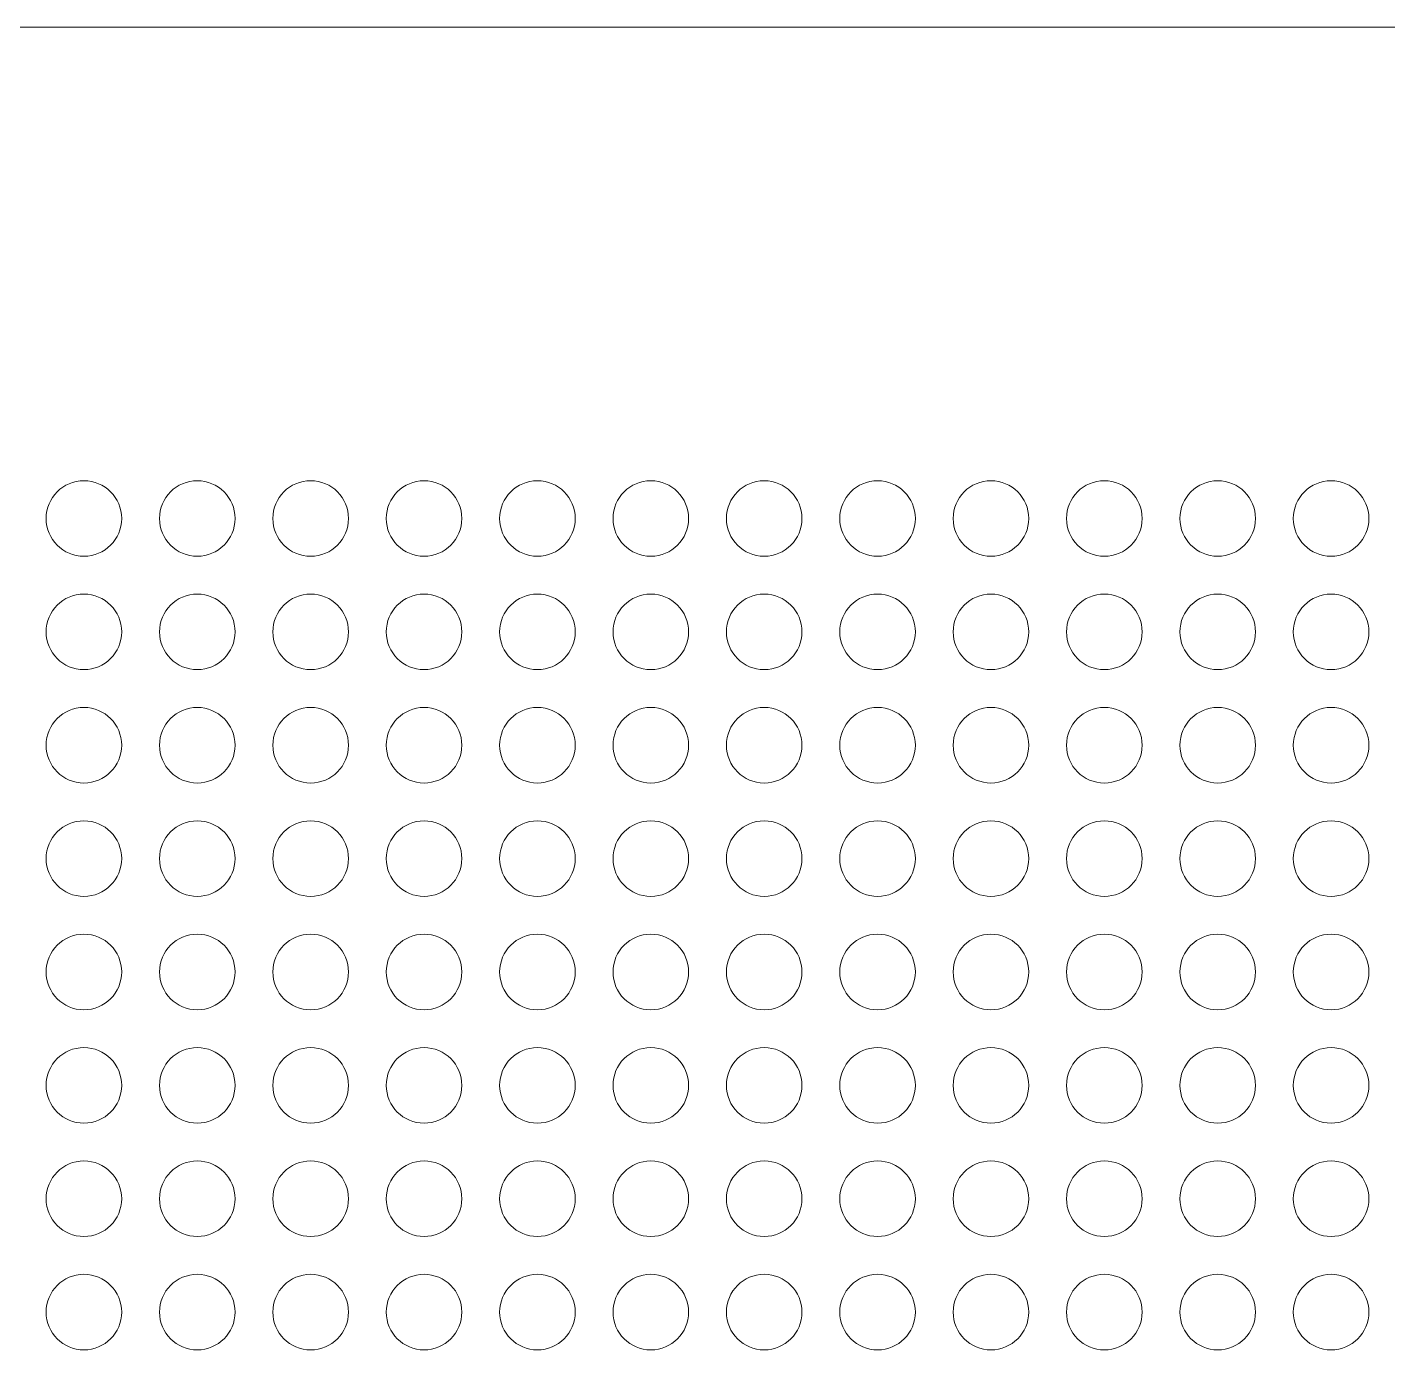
# Model space of a CAD drawing. Header units: centimetres. Extents: x -67.6 to -20.6, y -25.4 to 27.8.
# Drawn here: x -56.277 to -54.477, y -18.679 to -16.904 of the extents above; entities that cross this region are included whole.
import ezdxf

# ---------------------------------------------------------------- set-up
doc = ezdxf.new("R2010")
doc.units = ezdxf.units.CM
doc.header["$MEASUREMENT"] = 0
doc.layers.add('Layer 1', color=7, linetype='Continuous')

msp = doc.modelspace()

# ---------------------------------------------------------------- linework, layer by layer
at = {"layer": 'Layer 1', "color": 250, "lineweight": 9}
for points in [[(-59.70196, -24.2043), (-59.70196, -24.2043), (-52.70196, -24.2043), (-52.70196, -24.2043), (-52.70196, -24.2043), (-52.70196, -16.9043), (-52.70196, -16.9043), (-52.70196, -16.9043), (-59.70196, -16.9043), (-59.70196, -16.9043), (-59.70196, -16.9043), (-59.70196, -24.2043), (-59.70196, -24.2043)], [(-56.20196, -17.5043), (-56.17435, -17.5043), (-56.15196, -17.52669), (-56.15196, -17.5543), (-56.15196, -17.58191), (-56.17435, -17.6043), (-56.20196, -17.6043), (-56.22957, -17.6043), (-56.25196, -17.58191), (-56.25196, -17.5543), (-56.25196, -17.52669), (-56.22957, -17.5043), (-56.20196, -17.5043)], [(-56.05196, -17.5043), (-56.02435, -17.5043), (-56.00196, -17.52669), (-56.00196, -17.5543), (-56.00196, -17.58191), (-56.02435, -17.6043), (-56.05196, -17.6043), (-56.07957, -17.6043), (-56.10196, -17.58191), (-56.10196, -17.5543), (-56.10196, -17.52669), (-56.07957, -17.5043), (-56.05196, -17.5043)], [(-55.90196, -17.5043), (-55.87435, -17.5043), (-55.85196, -17.52669), (-55.85196, -17.5543), (-55.85196, -17.58191), (-55.87435, -17.6043), (-55.90196, -17.6043), (-55.92957, -17.6043), (-55.95196, -17.58191), (-55.95196, -17.5543), (-55.95196, -17.52669), (-55.92957, -17.5043), (-55.90196, -17.5043)], [(-55.75196, -17.5043), (-55.72435, -17.5043), (-55.70196, -17.52669), (-55.70196, -17.5543), (-55.70196, -17.58191), (-55.72435, -17.6043), (-55.75196, -17.6043), (-55.77957, -17.6043), (-55.80196, -17.58191), (-55.80196, -17.5543), (-55.80196, -17.52669), (-55.77957, -17.5043), (-55.75196, -17.5043)], [(-55.60196, -17.5043), (-55.57435, -17.5043), (-55.55196, -17.52669), (-55.55196, -17.5543), (-55.55196, -17.58191), (-55.57435, -17.6043), (-55.60196, -17.6043), (-55.62957, -17.6043), (-55.65196, -17.58191), (-55.65196, -17.5543), (-55.65196, -17.52669), (-55.62957, -17.5043), (-55.60196, -17.5043)], [(-55.45196, -17.5043), (-55.42435, -17.5043), (-55.40196, -17.52669), (-55.40196, -17.5543), (-55.40196, -17.58191), (-55.42435, -17.6043), (-55.45196, -17.6043), (-55.47957, -17.6043), (-55.50196, -17.58191), (-55.50196, -17.5543), (-55.50196, -17.52669), (-55.47957, -17.5043), (-55.45196, -17.5043)], [(-55.30196, -17.5043), (-55.27435, -17.5043), (-55.25196, -17.52669), (-55.25196, -17.5543), (-55.25196, -17.58191), (-55.27435, -17.6043), (-55.30196, -17.6043), (-55.32957, -17.6043), (-55.35196, -17.58191), (-55.35196, -17.5543), (-55.35196, -17.52669), (-55.32957, -17.5043), (-55.30196, -17.5043)], [(-55.15196, -17.5043), (-55.12435, -17.5043), (-55.10196, -17.52669), (-55.10196, -17.5543), (-55.10196, -17.58191), (-55.12435, -17.6043), (-55.15196, -17.6043), (-55.17957, -17.6043), (-55.20196, -17.58191), (-55.20196, -17.5543), (-55.20196, -17.52669), (-55.17957, -17.5043), (-55.15196, -17.5043)], [(-55.00196, -17.5043), (-54.97435, -17.5043), (-54.95196, -17.52669), (-54.95196, -17.5543), (-54.95196, -17.58191), (-54.97435, -17.6043), (-55.00196, -17.6043), (-55.02957, -17.6043), (-55.05196, -17.58191), (-55.05196, -17.5543), (-55.05196, -17.52669), (-55.02957, -17.5043), (-55.00196, -17.5043)], [(-54.85196, -17.5043), (-54.82435, -17.5043), (-54.80196, -17.52669), (-54.80196, -17.5543), (-54.80196, -17.58191), (-54.82435, -17.6043), (-54.85196, -17.6043), (-54.87957, -17.6043), (-54.90196, -17.58191), (-54.90196, -17.5543), (-54.90196, -17.52669), (-54.87957, -17.5043), (-54.85196, -17.5043)], [(-54.70196, -17.5043), (-54.67435, -17.5043), (-54.65196, -17.52669), (-54.65196, -17.5543), (-54.65196, -17.58191), (-54.67435, -17.6043), (-54.70196, -17.6043), (-54.72957, -17.6043), (-54.75196, -17.58191), (-54.75196, -17.5543), (-54.75196, -17.52669), (-54.72957, -17.5043), (-54.70196, -17.5043)], [(-54.55196, -17.5043), (-54.52435, -17.5043), (-54.50196, -17.52669), (-54.50196, -17.5543), (-54.50196, -17.58191), (-54.52435, -17.6043), (-54.55196, -17.6043), (-54.57957, -17.6043), (-54.60196, -17.58191), (-54.60196, -17.5543), (-54.60196, -17.52669), (-54.57957, -17.5043), (-54.55196, -17.5043)], [(-56.20196, -17.6543), (-56.17435, -17.6543), (-56.15196, -17.67669), (-56.15196, -17.7043), (-56.15196, -17.73191), (-56.17435, -17.7543), (-56.20196, -17.7543), (-56.22957, -17.7543), (-56.25196, -17.73191), (-56.25196, -17.7043), (-56.25196, -17.67669), (-56.22957, -17.6543), (-56.20196, -17.6543)], [(-56.05196, -17.6543), (-56.02435, -17.6543), (-56.00196, -17.67669), (-56.00196, -17.7043), (-56.00196, -17.73191), (-56.02435, -17.7543), (-56.05196, -17.7543), (-56.07957, -17.7543), (-56.10196, -17.73191), (-56.10196, -17.7043), (-56.10196, -17.67669), (-56.07957, -17.6543), (-56.05196, -17.6543)], [(-55.90196, -17.6543), (-55.87435, -17.6543), (-55.85196, -17.67669), (-55.85196, -17.7043), (-55.85196, -17.73191), (-55.87435, -17.7543), (-55.90196, -17.7543), (-55.92957, -17.7543), (-55.95196, -17.73191), (-55.95196, -17.7043), (-55.95196, -17.67669), (-55.92957, -17.6543), (-55.90196, -17.6543)], [(-55.75196, -17.6543), (-55.72435, -17.6543), (-55.70196, -17.67669), (-55.70196, -17.7043), (-55.70196, -17.73191), (-55.72435, -17.7543), (-55.75196, -17.7543), (-55.77957, -17.7543), (-55.80196, -17.73191), (-55.80196, -17.7043), (-55.80196, -17.67669), (-55.77957, -17.6543), (-55.75196, -17.6543)], [(-55.60196, -17.6543), (-55.57435, -17.6543), (-55.55196, -17.67669), (-55.55196, -17.7043), (-55.55196, -17.73191), (-55.57435, -17.7543), (-55.60196, -17.7543), (-55.62957, -17.7543), (-55.65196, -17.73191), (-55.65196, -17.7043), (-55.65196, -17.67669), (-55.62957, -17.6543), (-55.60196, -17.6543)], [(-55.45196, -17.6543), (-55.42435, -17.6543), (-55.40196, -17.67669), (-55.40196, -17.7043), (-55.40196, -17.73191), (-55.42435, -17.7543), (-55.45196, -17.7543), (-55.47957, -17.7543), (-55.50196, -17.73191), (-55.50196, -17.7043), (-55.50196, -17.67669), (-55.47957, -17.6543), (-55.45196, -17.6543)], [(-55.30196, -17.6543), (-55.27435, -17.6543), (-55.25196, -17.67669), (-55.25196, -17.7043), (-55.25196, -17.73191), (-55.27435, -17.7543), (-55.30196, -17.7543), (-55.32957, -17.7543), (-55.35196, -17.73191), (-55.35196, -17.7043), (-55.35196, -17.67669), (-55.32957, -17.6543), (-55.30196, -17.6543)], [(-55.15196, -17.6543), (-55.12435, -17.6543), (-55.10196, -17.67669), (-55.10196, -17.7043), (-55.10196, -17.73191), (-55.12435, -17.7543), (-55.15196, -17.7543), (-55.17957, -17.7543), (-55.20196, -17.73191), (-55.20196, -17.7043), (-55.20196, -17.67669), (-55.17957, -17.6543), (-55.15196, -17.6543)], [(-55.00196, -17.6543), (-54.97435, -17.6543), (-54.95196, -17.67669), (-54.95196, -17.7043), (-54.95196, -17.73191), (-54.97435, -17.7543), (-55.00196, -17.7543), (-55.02957, -17.7543), (-55.05196, -17.73191), (-55.05196, -17.7043), (-55.05196, -17.67669), (-55.02957, -17.6543), (-55.00196, -17.6543)], [(-54.85196, -17.6543), (-54.82435, -17.6543), (-54.80196, -17.67669), (-54.80196, -17.7043), (-54.80196, -17.73191), (-54.82435, -17.7543), (-54.85196, -17.7543), (-54.87957, -17.7543), (-54.90196, -17.73191), (-54.90196, -17.7043), (-54.90196, -17.67669), (-54.87957, -17.6543), (-54.85196, -17.6543)], [(-54.70196, -17.6543), (-54.67435, -17.6543), (-54.65196, -17.67669), (-54.65196, -17.7043), (-54.65196, -17.73191), (-54.67435, -17.7543), (-54.70196, -17.7543), (-54.72957, -17.7543), (-54.75196, -17.73191), (-54.75196, -17.7043), (-54.75196, -17.67669), (-54.72957, -17.6543), (-54.70196, -17.6543)], [(-54.55196, -17.6543), (-54.52435, -17.6543), (-54.50196, -17.67669), (-54.50196, -17.7043), (-54.50196, -17.73191), (-54.52435, -17.7543), (-54.55196, -17.7543), (-54.57957, -17.7543), (-54.60196, -17.73191), (-54.60196, -17.7043), (-54.60196, -17.67669), (-54.57957, -17.6543), (-54.55196, -17.6543)], [(-56.20196, -17.8043), (-56.17435, -17.8043), (-56.15196, -17.82669), (-56.15196, -17.8543), (-56.15196, -17.88191), (-56.17435, -17.9043), (-56.20196, -17.9043), (-56.22957, -17.9043), (-56.25196, -17.88191), (-56.25196, -17.8543), (-56.25196, -17.82669), (-56.22957, -17.8043), (-56.20196, -17.8043)], [(-56.05196, -17.8043), (-56.02435, -17.8043), (-56.00196, -17.82669), (-56.00196, -17.8543), (-56.00196, -17.88191), (-56.02435, -17.9043), (-56.05196, -17.9043), (-56.07957, -17.9043), (-56.10196, -17.88191), (-56.10196, -17.8543), (-56.10196, -17.82669), (-56.07957, -17.8043), (-56.05196, -17.8043)], [(-55.90196, -17.8043), (-55.87435, -17.8043), (-55.85196, -17.82669), (-55.85196, -17.8543), (-55.85196, -17.88191), (-55.87435, -17.9043), (-55.90196, -17.9043), (-55.92957, -17.9043), (-55.95196, -17.88191), (-55.95196, -17.8543), (-55.95196, -17.82669), (-55.92957, -17.8043), (-55.90196, -17.8043)], [(-55.75196, -17.8043), (-55.72435, -17.8043), (-55.70196, -17.82669), (-55.70196, -17.8543), (-55.70196, -17.88191), (-55.72435, -17.9043), (-55.75196, -17.9043), (-55.77957, -17.9043), (-55.80196, -17.88191), (-55.80196, -17.8543), (-55.80196, -17.82669), (-55.77957, -17.8043), (-55.75196, -17.8043)], [(-55.60196, -17.8043), (-55.57435, -17.8043), (-55.55196, -17.82669), (-55.55196, -17.8543), (-55.55196, -17.88191), (-55.57435, -17.9043), (-55.60196, -17.9043), (-55.62957, -17.9043), (-55.65196, -17.88191), (-55.65196, -17.8543), (-55.65196, -17.82669), (-55.62957, -17.8043), (-55.60196, -17.8043)], [(-55.45196, -17.8043), (-55.42435, -17.8043), (-55.40196, -17.82669), (-55.40196, -17.8543), (-55.40196, -17.88191), (-55.42435, -17.9043), (-55.45196, -17.9043), (-55.47957, -17.9043), (-55.50196, -17.88191), (-55.50196, -17.8543), (-55.50196, -17.82669), (-55.47957, -17.8043), (-55.45196, -17.8043)], [(-55.30196, -17.8043), (-55.27435, -17.8043), (-55.25196, -17.82669), (-55.25196, -17.8543), (-55.25196, -17.88191), (-55.27435, -17.9043), (-55.30196, -17.9043), (-55.32957, -17.9043), (-55.35196, -17.88191), (-55.35196, -17.8543), (-55.35196, -17.82669), (-55.32957, -17.8043), (-55.30196, -17.8043)], [(-55.15196, -17.8043), (-55.12435, -17.8043), (-55.10196, -17.82669), (-55.10196, -17.8543), (-55.10196, -17.88191), (-55.12435, -17.9043), (-55.15196, -17.9043), (-55.17957, -17.9043), (-55.20196, -17.88191), (-55.20196, -17.8543), (-55.20196, -17.82669), (-55.17957, -17.8043), (-55.15196, -17.8043)], [(-55.00196, -17.8043), (-54.97435, -17.8043), (-54.95196, -17.82669), (-54.95196, -17.8543), (-54.95196, -17.88191), (-54.97435, -17.9043), (-55.00196, -17.9043), (-55.02957, -17.9043), (-55.05196, -17.88191), (-55.05196, -17.8543), (-55.05196, -17.82669), (-55.02957, -17.8043), (-55.00196, -17.8043)], [(-54.85196, -17.8043), (-54.82435, -17.8043), (-54.80196, -17.82669), (-54.80196, -17.8543), (-54.80196, -17.88191), (-54.82435, -17.9043), (-54.85196, -17.9043), (-54.87957, -17.9043), (-54.90196, -17.88191), (-54.90196, -17.8543), (-54.90196, -17.82669), (-54.87957, -17.8043), (-54.85196, -17.8043)], [(-54.70196, -17.8043), (-54.67435, -17.8043), (-54.65196, -17.82669), (-54.65196, -17.8543), (-54.65196, -17.88191), (-54.67435, -17.9043), (-54.70196, -17.9043), (-54.72957, -17.9043), (-54.75196, -17.88191), (-54.75196, -17.8543), (-54.75196, -17.82669), (-54.72957, -17.8043), (-54.70196, -17.8043)], [(-54.55196, -17.8043), (-54.52435, -17.8043), (-54.50196, -17.82669), (-54.50196, -17.8543), (-54.50196, -17.88191), (-54.52435, -17.9043), (-54.55196, -17.9043), (-54.57957, -17.9043), (-54.60196, -17.88191), (-54.60196, -17.8543), (-54.60196, -17.82669), (-54.57957, -17.8043), (-54.55196, -17.8043)], [(-56.20196, -17.9543), (-56.17435, -17.9543), (-56.15196, -17.97669), (-56.15196, -18.0043), (-56.15196, -18.03191), (-56.17435, -18.0543), (-56.20196, -18.0543), (-56.22957, -18.0543), (-56.25196, -18.03191), (-56.25196, -18.0043), (-56.25196, -17.97669), (-56.22957, -17.9543), (-56.20196, -17.9543)], [(-56.05196, -17.9543), (-56.02435, -17.9543), (-56.00196, -17.97669), (-56.00196, -18.0043), (-56.00196, -18.03191), (-56.02435, -18.0543), (-56.05196, -18.0543), (-56.07957, -18.0543), (-56.10196, -18.03191), (-56.10196, -18.0043), (-56.10196, -17.97669), (-56.07957, -17.9543), (-56.05196, -17.9543)], [(-55.90196, -17.9543), (-55.87435, -17.9543), (-55.85196, -17.97669), (-55.85196, -18.0043), (-55.85196, -18.03191), (-55.87435, -18.0543), (-55.90196, -18.0543), (-55.92957, -18.0543), (-55.95196, -18.03191), (-55.95196, -18.0043), (-55.95196, -17.97669), (-55.92957, -17.9543), (-55.90196, -17.9543)], [(-55.75196, -17.9543), (-55.72435, -17.9543), (-55.70196, -17.97669), (-55.70196, -18.0043), (-55.70196, -18.03191), (-55.72435, -18.0543), (-55.75196, -18.0543), (-55.77957, -18.0543), (-55.80196, -18.03191), (-55.80196, -18.0043), (-55.80196, -17.97669), (-55.77957, -17.9543), (-55.75196, -17.9543)], [(-55.60196, -17.9543), (-55.57435, -17.9543), (-55.55196, -17.97669), (-55.55196, -18.0043), (-55.55196, -18.03191), (-55.57435, -18.0543), (-55.60196, -18.0543), (-55.62957, -18.0543), (-55.65196, -18.03191), (-55.65196, -18.0043), (-55.65196, -17.97669), (-55.62957, -17.9543), (-55.60196, -17.9543)], [(-55.45196, -17.9543), (-55.42435, -17.9543), (-55.40196, -17.97669), (-55.40196, -18.0043), (-55.40196, -18.03191), (-55.42435, -18.0543), (-55.45196, -18.0543), (-55.47957, -18.0543), (-55.50196, -18.03191), (-55.50196, -18.0043), (-55.50196, -17.97669), (-55.47957, -17.9543), (-55.45196, -17.9543)], [(-55.30196, -17.9543), (-55.27435, -17.9543), (-55.25196, -17.97669), (-55.25196, -18.0043), (-55.25196, -18.03191), (-55.27435, -18.0543), (-55.30196, -18.0543), (-55.32957, -18.0543), (-55.35196, -18.03191), (-55.35196, -18.0043), (-55.35196, -17.97669), (-55.32957, -17.9543), (-55.30196, -17.9543)], [(-55.15196, -17.9543), (-55.12435, -17.9543), (-55.10196, -17.97669), (-55.10196, -18.0043), (-55.10196, -18.03191), (-55.12435, -18.0543), (-55.15196, -18.0543), (-55.17957, -18.0543), (-55.20196, -18.03191), (-55.20196, -18.0043), (-55.20196, -17.97669), (-55.17957, -17.9543), (-55.15196, -17.9543)], [(-55.00196, -17.9543), (-54.97435, -17.9543), (-54.95196, -17.97669), (-54.95196, -18.0043), (-54.95196, -18.03191), (-54.97435, -18.0543), (-55.00196, -18.0543), (-55.02957, -18.0543), (-55.05196, -18.03191), (-55.05196, -18.0043), (-55.05196, -17.97669), (-55.02957, -17.9543), (-55.00196, -17.9543)], [(-54.85196, -17.9543), (-54.82435, -17.9543), (-54.80196, -17.97669), (-54.80196, -18.0043), (-54.80196, -18.03191), (-54.82435, -18.0543), (-54.85196, -18.0543), (-54.87957, -18.0543), (-54.90196, -18.03191), (-54.90196, -18.0043), (-54.90196, -17.97669), (-54.87957, -17.9543), (-54.85196, -17.9543)], [(-54.70196, -17.9543), (-54.67435, -17.9543), (-54.65196, -17.97669), (-54.65196, -18.0043), (-54.65196, -18.03191), (-54.67435, -18.0543), (-54.70196, -18.0543), (-54.72957, -18.0543), (-54.75196, -18.03191), (-54.75196, -18.0043), (-54.75196, -17.97669), (-54.72957, -17.9543), (-54.70196, -17.9543)], [(-54.55196, -17.9543), (-54.52435, -17.9543), (-54.50196, -17.97669), (-54.50196, -18.0043), (-54.50196, -18.03191), (-54.52435, -18.0543), (-54.55196, -18.0543), (-54.57957, -18.0543), (-54.60196, -18.03191), (-54.60196, -18.0043), (-54.60196, -17.97669), (-54.57957, -17.9543), (-54.55196, -17.9543)], [(-56.20196, -18.1043), (-56.17435, -18.1043), (-56.15196, -18.12669), (-56.15196, -18.1543), (-56.15196, -18.18191), (-56.17435, -18.2043), (-56.20196, -18.2043), (-56.22957, -18.2043), (-56.25196, -18.18191), (-56.25196, -18.1543), (-56.25196, -18.12669), (-56.22957, -18.1043), (-56.20196, -18.1043)], [(-56.05196, -18.1043), (-56.02435, -18.1043), (-56.00196, -18.12669), (-56.00196, -18.1543), (-56.00196, -18.18191), (-56.02435, -18.2043), (-56.05196, -18.2043), (-56.07957, -18.2043), (-56.10196, -18.18191), (-56.10196, -18.1543), (-56.10196, -18.12669), (-56.07957, -18.1043), (-56.05196, -18.1043)], [(-55.90196, -18.1043), (-55.87435, -18.1043), (-55.85196, -18.12669), (-55.85196, -18.1543), (-55.85196, -18.18191), (-55.87435, -18.2043), (-55.90196, -18.2043), (-55.92957, -18.2043), (-55.95196, -18.18191), (-55.95196, -18.1543), (-55.95196, -18.12669), (-55.92957, -18.1043), (-55.90196, -18.1043)], [(-55.75196, -18.1043), (-55.72435, -18.1043), (-55.70196, -18.12669), (-55.70196, -18.1543), (-55.70196, -18.18191), (-55.72435, -18.2043), (-55.75196, -18.2043), (-55.77957, -18.2043), (-55.80196, -18.18191), (-55.80196, -18.1543), (-55.80196, -18.12669), (-55.77957, -18.1043), (-55.75196, -18.1043)], [(-55.60196, -18.1043), (-55.57435, -18.1043), (-55.55196, -18.12669), (-55.55196, -18.1543), (-55.55196, -18.18191), (-55.57435, -18.2043), (-55.60196, -18.2043), (-55.62957, -18.2043), (-55.65196, -18.18191), (-55.65196, -18.1543), (-55.65196, -18.12669), (-55.62957, -18.1043), (-55.60196, -18.1043)], [(-55.45196, -18.1043), (-55.42435, -18.1043), (-55.40196, -18.12669), (-55.40196, -18.1543), (-55.40196, -18.18191), (-55.42435, -18.2043), (-55.45196, -18.2043), (-55.47957, -18.2043), (-55.50196, -18.18191), (-55.50196, -18.1543), (-55.50196, -18.12669), (-55.47957, -18.1043), (-55.45196, -18.1043)], [(-55.30196, -18.1043), (-55.27435, -18.1043), (-55.25196, -18.12669), (-55.25196, -18.1543), (-55.25196, -18.18191), (-55.27435, -18.2043), (-55.30196, -18.2043), (-55.32957, -18.2043), (-55.35196, -18.18191), (-55.35196, -18.1543), (-55.35196, -18.12669), (-55.32957, -18.1043), (-55.30196, -18.1043)], [(-55.15196, -18.1043), (-55.12435, -18.1043), (-55.10196, -18.12669), (-55.10196, -18.1543), (-55.10196, -18.18191), (-55.12435, -18.2043), (-55.15196, -18.2043), (-55.17957, -18.2043), (-55.20196, -18.18191), (-55.20196, -18.1543), (-55.20196, -18.12669), (-55.17957, -18.1043), (-55.15196, -18.1043)], [(-55.00196, -18.1043), (-54.97435, -18.1043), (-54.95196, -18.12669), (-54.95196, -18.1543), (-54.95196, -18.18191), (-54.97435, -18.2043), (-55.00196, -18.2043), (-55.02957, -18.2043), (-55.05196, -18.18191), (-55.05196, -18.1543), (-55.05196, -18.12669), (-55.02957, -18.1043), (-55.00196, -18.1043)], [(-54.85196, -18.1043), (-54.82435, -18.1043), (-54.80196, -18.12669), (-54.80196, -18.1543), (-54.80196, -18.18191), (-54.82435, -18.2043), (-54.85196, -18.2043), (-54.87957, -18.2043), (-54.90196, -18.18191), (-54.90196, -18.1543), (-54.90196, -18.12669), (-54.87957, -18.1043), (-54.85196, -18.1043)], [(-54.70196, -18.1043), (-54.67435, -18.1043), (-54.65196, -18.12669), (-54.65196, -18.1543), (-54.65196, -18.18191), (-54.67435, -18.2043), (-54.70196, -18.2043), (-54.72957, -18.2043), (-54.75196, -18.18191), (-54.75196, -18.1543), (-54.75196, -18.12669), (-54.72957, -18.1043), (-54.70196, -18.1043)], [(-54.55196, -18.1043), (-54.52435, -18.1043), (-54.50196, -18.12669), (-54.50196, -18.1543), (-54.50196, -18.18191), (-54.52435, -18.2043), (-54.55196, -18.2043), (-54.57957, -18.2043), (-54.60196, -18.18191), (-54.60196, -18.1543), (-54.60196, -18.12669), (-54.57957, -18.1043), (-54.55196, -18.1043)], [(-56.20196, -18.2543), (-56.17435, -18.2543), (-56.15196, -18.27669), (-56.15196, -18.3043), (-56.15196, -18.33191), (-56.17435, -18.3543), (-56.20196, -18.3543), (-56.22957, -18.3543), (-56.25196, -18.33191), (-56.25196, -18.3043), (-56.25196, -18.27669), (-56.22957, -18.2543), (-56.20196, -18.2543)], [(-56.05196, -18.2543), (-56.02435, -18.2543), (-56.00196, -18.27669), (-56.00196, -18.3043), (-56.00196, -18.33191), (-56.02435, -18.3543), (-56.05196, -18.3543), (-56.07957, -18.3543), (-56.10196, -18.33191), (-56.10196, -18.3043), (-56.10196, -18.27669), (-56.07957, -18.2543), (-56.05196, -18.2543)], [(-55.90196, -18.2543), (-55.87435, -18.2543), (-55.85196, -18.27669), (-55.85196, -18.3043), (-55.85196, -18.33191), (-55.87435, -18.3543), (-55.90196, -18.3543), (-55.92957, -18.3543), (-55.95196, -18.33191), (-55.95196, -18.3043), (-55.95196, -18.27669), (-55.92957, -18.2543), (-55.90196, -18.2543)], [(-55.75196, -18.2543), (-55.72435, -18.2543), (-55.70196, -18.27669), (-55.70196, -18.3043), (-55.70196, -18.33191), (-55.72435, -18.3543), (-55.75196, -18.3543), (-55.77957, -18.3543), (-55.80196, -18.33191), (-55.80196, -18.3043), (-55.80196, -18.27669), (-55.77957, -18.2543), (-55.75196, -18.2543)], [(-55.60196, -18.2543), (-55.57435, -18.2543), (-55.55196, -18.27669), (-55.55196, -18.3043), (-55.55196, -18.33191), (-55.57435, -18.3543), (-55.60196, -18.3543), (-55.62957, -18.3543), (-55.65196, -18.33191), (-55.65196, -18.3043), (-55.65196, -18.27669), (-55.62957, -18.2543), (-55.60196, -18.2543)], [(-55.45196, -18.2543), (-55.42435, -18.2543), (-55.40196, -18.27669), (-55.40196, -18.3043), (-55.40196, -18.33191), (-55.42435, -18.3543), (-55.45196, -18.3543), (-55.47957, -18.3543), (-55.50196, -18.33191), (-55.50196, -18.3043), (-55.50196, -18.27669), (-55.47957, -18.2543), (-55.45196, -18.2543)], [(-55.30196, -18.2543), (-55.27435, -18.2543), (-55.25196, -18.27669), (-55.25196, -18.3043), (-55.25196, -18.33191), (-55.27435, -18.3543), (-55.30196, -18.3543), (-55.32957, -18.3543), (-55.35196, -18.33191), (-55.35196, -18.3043), (-55.35196, -18.27669), (-55.32957, -18.2543), (-55.30196, -18.2543)], [(-55.15196, -18.2543), (-55.12435, -18.2543), (-55.10196, -18.27669), (-55.10196, -18.3043), (-55.10196, -18.33191), (-55.12435, -18.3543), (-55.15196, -18.3543), (-55.17957, -18.3543), (-55.20196, -18.33191), (-55.20196, -18.3043), (-55.20196, -18.27669), (-55.17957, -18.2543), (-55.15196, -18.2543)], [(-55.00196, -18.2543), (-54.97435, -18.2543), (-54.95196, -18.27669), (-54.95196, -18.3043), (-54.95196, -18.33191), (-54.97435, -18.3543), (-55.00196, -18.3543), (-55.02957, -18.3543), (-55.05196, -18.33191), (-55.05196, -18.3043), (-55.05196, -18.27669), (-55.02957, -18.2543), (-55.00196, -18.2543)], [(-54.85196, -18.2543), (-54.82435, -18.2543), (-54.80196, -18.27669), (-54.80196, -18.3043), (-54.80196, -18.33191), (-54.82435, -18.3543), (-54.85196, -18.3543), (-54.87957, -18.3543), (-54.90196, -18.33191), (-54.90196, -18.3043), (-54.90196, -18.27669), (-54.87957, -18.2543), (-54.85196, -18.2543)], [(-54.70196, -18.2543), (-54.67435, -18.2543), (-54.65196, -18.27669), (-54.65196, -18.3043), (-54.65196, -18.33191), (-54.67435, -18.3543), (-54.70196, -18.3543), (-54.72957, -18.3543), (-54.75196, -18.33191), (-54.75196, -18.3043), (-54.75196, -18.27669), (-54.72957, -18.2543), (-54.70196, -18.2543)], [(-54.55196, -18.2543), (-54.52435, -18.2543), (-54.50196, -18.27669), (-54.50196, -18.3043), (-54.50196, -18.33191), (-54.52435, -18.3543), (-54.55196, -18.3543), (-54.57957, -18.3543), (-54.60196, -18.33191), (-54.60196, -18.3043), (-54.60196, -18.27669), (-54.57957, -18.2543), (-54.55196, -18.2543)], [(-56.20196, -18.4043), (-56.17435, -18.4043), (-56.15196, -18.42669), (-56.15196, -18.4543), (-56.15196, -18.48191), (-56.17435, -18.5043), (-56.20196, -18.5043), (-56.22957, -18.5043), (-56.25196, -18.48191), (-56.25196, -18.4543), (-56.25196, -18.42669), (-56.22957, -18.4043), (-56.20196, -18.4043)], [(-56.05196, -18.4043), (-56.02435, -18.4043), (-56.00196, -18.42669), (-56.00196, -18.4543), (-56.00196, -18.48191), (-56.02435, -18.5043), (-56.05196, -18.5043), (-56.07957, -18.5043), (-56.10196, -18.48191), (-56.10196, -18.4543), (-56.10196, -18.42669), (-56.07957, -18.4043), (-56.05196, -18.4043)], [(-55.90196, -18.4043), (-55.87435, -18.4043), (-55.85196, -18.42669), (-55.85196, -18.4543), (-55.85196, -18.48191), (-55.87435, -18.5043), (-55.90196, -18.5043), (-55.92957, -18.5043), (-55.95196, -18.48191), (-55.95196, -18.4543), (-55.95196, -18.42669), (-55.92957, -18.4043), (-55.90196, -18.4043)], [(-55.75196, -18.4043), (-55.72435, -18.4043), (-55.70196, -18.42669), (-55.70196, -18.4543), (-55.70196, -18.48191), (-55.72435, -18.5043), (-55.75196, -18.5043), (-55.77957, -18.5043), (-55.80196, -18.48191), (-55.80196, -18.4543), (-55.80196, -18.42669), (-55.77957, -18.4043), (-55.75196, -18.4043)], [(-55.60196, -18.4043), (-55.57435, -18.4043), (-55.55196, -18.42669), (-55.55196, -18.4543), (-55.55196, -18.48191), (-55.57435, -18.5043), (-55.60196, -18.5043), (-55.62957, -18.5043), (-55.65196, -18.48191), (-55.65196, -18.4543), (-55.65196, -18.42669), (-55.62957, -18.4043), (-55.60196, -18.4043)], [(-55.45196, -18.4043), (-55.42435, -18.4043), (-55.40196, -18.42669), (-55.40196, -18.4543), (-55.40196, -18.48191), (-55.42435, -18.5043), (-55.45196, -18.5043), (-55.47957, -18.5043), (-55.50196, -18.48191), (-55.50196, -18.4543), (-55.50196, -18.42669), (-55.47957, -18.4043), (-55.45196, -18.4043)], [(-55.30196, -18.4043), (-55.27435, -18.4043), (-55.25196, -18.42669), (-55.25196, -18.4543), (-55.25196, -18.48191), (-55.27435, -18.5043), (-55.30196, -18.5043), (-55.32957, -18.5043), (-55.35196, -18.48191), (-55.35196, -18.4543), (-55.35196, -18.42669), (-55.32957, -18.4043), (-55.30196, -18.4043)], [(-55.15196, -18.4043), (-55.12435, -18.4043), (-55.10196, -18.42669), (-55.10196, -18.4543), (-55.10196, -18.48191), (-55.12435, -18.5043), (-55.15196, -18.5043), (-55.17957, -18.5043), (-55.20196, -18.48191), (-55.20196, -18.4543), (-55.20196, -18.42669), (-55.17957, -18.4043), (-55.15196, -18.4043)], [(-55.00196, -18.4043), (-54.97435, -18.4043), (-54.95196, -18.42669), (-54.95196, -18.4543), (-54.95196, -18.48191), (-54.97435, -18.5043), (-55.00196, -18.5043), (-55.02957, -18.5043), (-55.05196, -18.48191), (-55.05196, -18.4543), (-55.05196, -18.42669), (-55.02957, -18.4043), (-55.00196, -18.4043)], [(-54.85196, -18.4043), (-54.82435, -18.4043), (-54.80196, -18.42669), (-54.80196, -18.4543), (-54.80196, -18.48191), (-54.82435, -18.5043), (-54.85196, -18.5043), (-54.87957, -18.5043), (-54.90196, -18.48191), (-54.90196, -18.4543), (-54.90196, -18.42669), (-54.87957, -18.4043), (-54.85196, -18.4043)], [(-54.70196, -18.4043), (-54.67435, -18.4043), (-54.65196, -18.42669), (-54.65196, -18.4543), (-54.65196, -18.48191), (-54.67435, -18.5043), (-54.70196, -18.5043), (-54.72957, -18.5043), (-54.75196, -18.48191), (-54.75196, -18.4543), (-54.75196, -18.42669), (-54.72957, -18.4043), (-54.70196, -18.4043)], [(-54.55196, -18.4043), (-54.52435, -18.4043), (-54.50196, -18.42669), (-54.50196, -18.4543), (-54.50196, -18.48191), (-54.52435, -18.5043), (-54.55196, -18.5043), (-54.57957, -18.5043), (-54.60196, -18.48191), (-54.60196, -18.4543), (-54.60196, -18.42669), (-54.57957, -18.4043), (-54.55196, -18.4043)], [(-56.20196, -18.5543), (-56.17435, -18.5543), (-56.15196, -18.57669), (-56.15196, -18.6043), (-56.15196, -18.63191), (-56.17435, -18.6543), (-56.20196, -18.6543), (-56.22957, -18.6543), (-56.25196, -18.63191), (-56.25196, -18.6043), (-56.25196, -18.57669), (-56.22957, -18.5543), (-56.20196, -18.5543)], [(-56.05196, -18.5543), (-56.02435, -18.5543), (-56.00196, -18.57669), (-56.00196, -18.6043), (-56.00196, -18.63191), (-56.02435, -18.6543), (-56.05196, -18.6543), (-56.07957, -18.6543), (-56.10196, -18.63191), (-56.10196, -18.6043), (-56.10196, -18.57669), (-56.07957, -18.5543), (-56.05196, -18.5543)], [(-55.90196, -18.5543), (-55.87435, -18.5543), (-55.85196, -18.57669), (-55.85196, -18.6043), (-55.85196, -18.63191), (-55.87435, -18.6543), (-55.90196, -18.6543), (-55.92957, -18.6543), (-55.95196, -18.63191), (-55.95196, -18.6043), (-55.95196, -18.57669), (-55.92957, -18.5543), (-55.90196, -18.5543)], [(-55.75196, -18.5543), (-55.72435, -18.5543), (-55.70196, -18.57669), (-55.70196, -18.6043), (-55.70196, -18.63191), (-55.72435, -18.6543), (-55.75196, -18.6543), (-55.77957, -18.6543), (-55.80196, -18.63191), (-55.80196, -18.6043), (-55.80196, -18.57669), (-55.77957, -18.5543), (-55.75196, -18.5543)], [(-55.60196, -18.5543), (-55.57435, -18.5543), (-55.55196, -18.57669), (-55.55196, -18.6043), (-55.55196, -18.63191), (-55.57435, -18.6543), (-55.60196, -18.6543), (-55.62957, -18.6543), (-55.65196, -18.63191), (-55.65196, -18.6043), (-55.65196, -18.57669), (-55.62957, -18.5543), (-55.60196, -18.5543)], [(-55.45196, -18.5543), (-55.42435, -18.5543), (-55.40196, -18.57669), (-55.40196, -18.6043), (-55.40196, -18.63191), (-55.42435, -18.6543), (-55.45196, -18.6543), (-55.47957, -18.6543), (-55.50196, -18.63191), (-55.50196, -18.6043), (-55.50196, -18.57669), (-55.47957, -18.5543), (-55.45196, -18.5543)], [(-55.30196, -18.5543), (-55.27435, -18.5543), (-55.25196, -18.57669), (-55.25196, -18.6043), (-55.25196, -18.63191), (-55.27435, -18.6543), (-55.30196, -18.6543), (-55.32957, -18.6543), (-55.35196, -18.63191), (-55.35196, -18.6043), (-55.35196, -18.57669), (-55.32957, -18.5543), (-55.30196, -18.5543)], [(-55.15196, -18.5543), (-55.12435, -18.5543), (-55.10196, -18.57669), (-55.10196, -18.6043), (-55.10196, -18.63191), (-55.12435, -18.6543), (-55.15196, -18.6543), (-55.17957, -18.6543), (-55.20196, -18.63191), (-55.20196, -18.6043), (-55.20196, -18.57669), (-55.17957, -18.5543), (-55.15196, -18.5543)], [(-55.00196, -18.5543), (-54.97435, -18.5543), (-54.95196, -18.57669), (-54.95196, -18.6043), (-54.95196, -18.63191), (-54.97435, -18.6543), (-55.00196, -18.6543), (-55.02957, -18.6543), (-55.05196, -18.63191), (-55.05196, -18.6043), (-55.05196, -18.57669), (-55.02957, -18.5543), (-55.00196, -18.5543)], [(-54.85196, -18.5543), (-54.82435, -18.5543), (-54.80196, -18.57669), (-54.80196, -18.6043), (-54.80196, -18.63191), (-54.82435, -18.6543), (-54.85196, -18.6543), (-54.87957, -18.6543), (-54.90196, -18.63191), (-54.90196, -18.6043), (-54.90196, -18.57669), (-54.87957, -18.5543), (-54.85196, -18.5543)], [(-54.70196, -18.5543), (-54.67435, -18.5543), (-54.65196, -18.57669), (-54.65196, -18.6043), (-54.65196, -18.63191), (-54.67435, -18.6543), (-54.70196, -18.6543), (-54.72957, -18.6543), (-54.75196, -18.63191), (-54.75196, -18.6043), (-54.75196, -18.57669), (-54.72957, -18.5543), (-54.70196, -18.5543)], [(-54.55196, -18.5543), (-54.52435, -18.5543), (-54.50196, -18.57669), (-54.50196, -18.6043), (-54.50196, -18.63191), (-54.52435, -18.6543), (-54.55196, -18.6543), (-54.57957, -18.6543), (-54.60196, -18.63191), (-54.60196, -18.6043), (-54.60196, -18.57669), (-54.57957, -18.5543), (-54.55196, -18.5543)]]:
    msp.add_open_spline(points, degree=3, knots=[0, 0, 0, 0, 0.25, 0.25, 0.25, 0.5, 0.5, 0.5, 0.75, 0.75, 0.75, 1, 1, 1, 1], dxfattribs=at)

doc.saveas('drawing.dxf')
